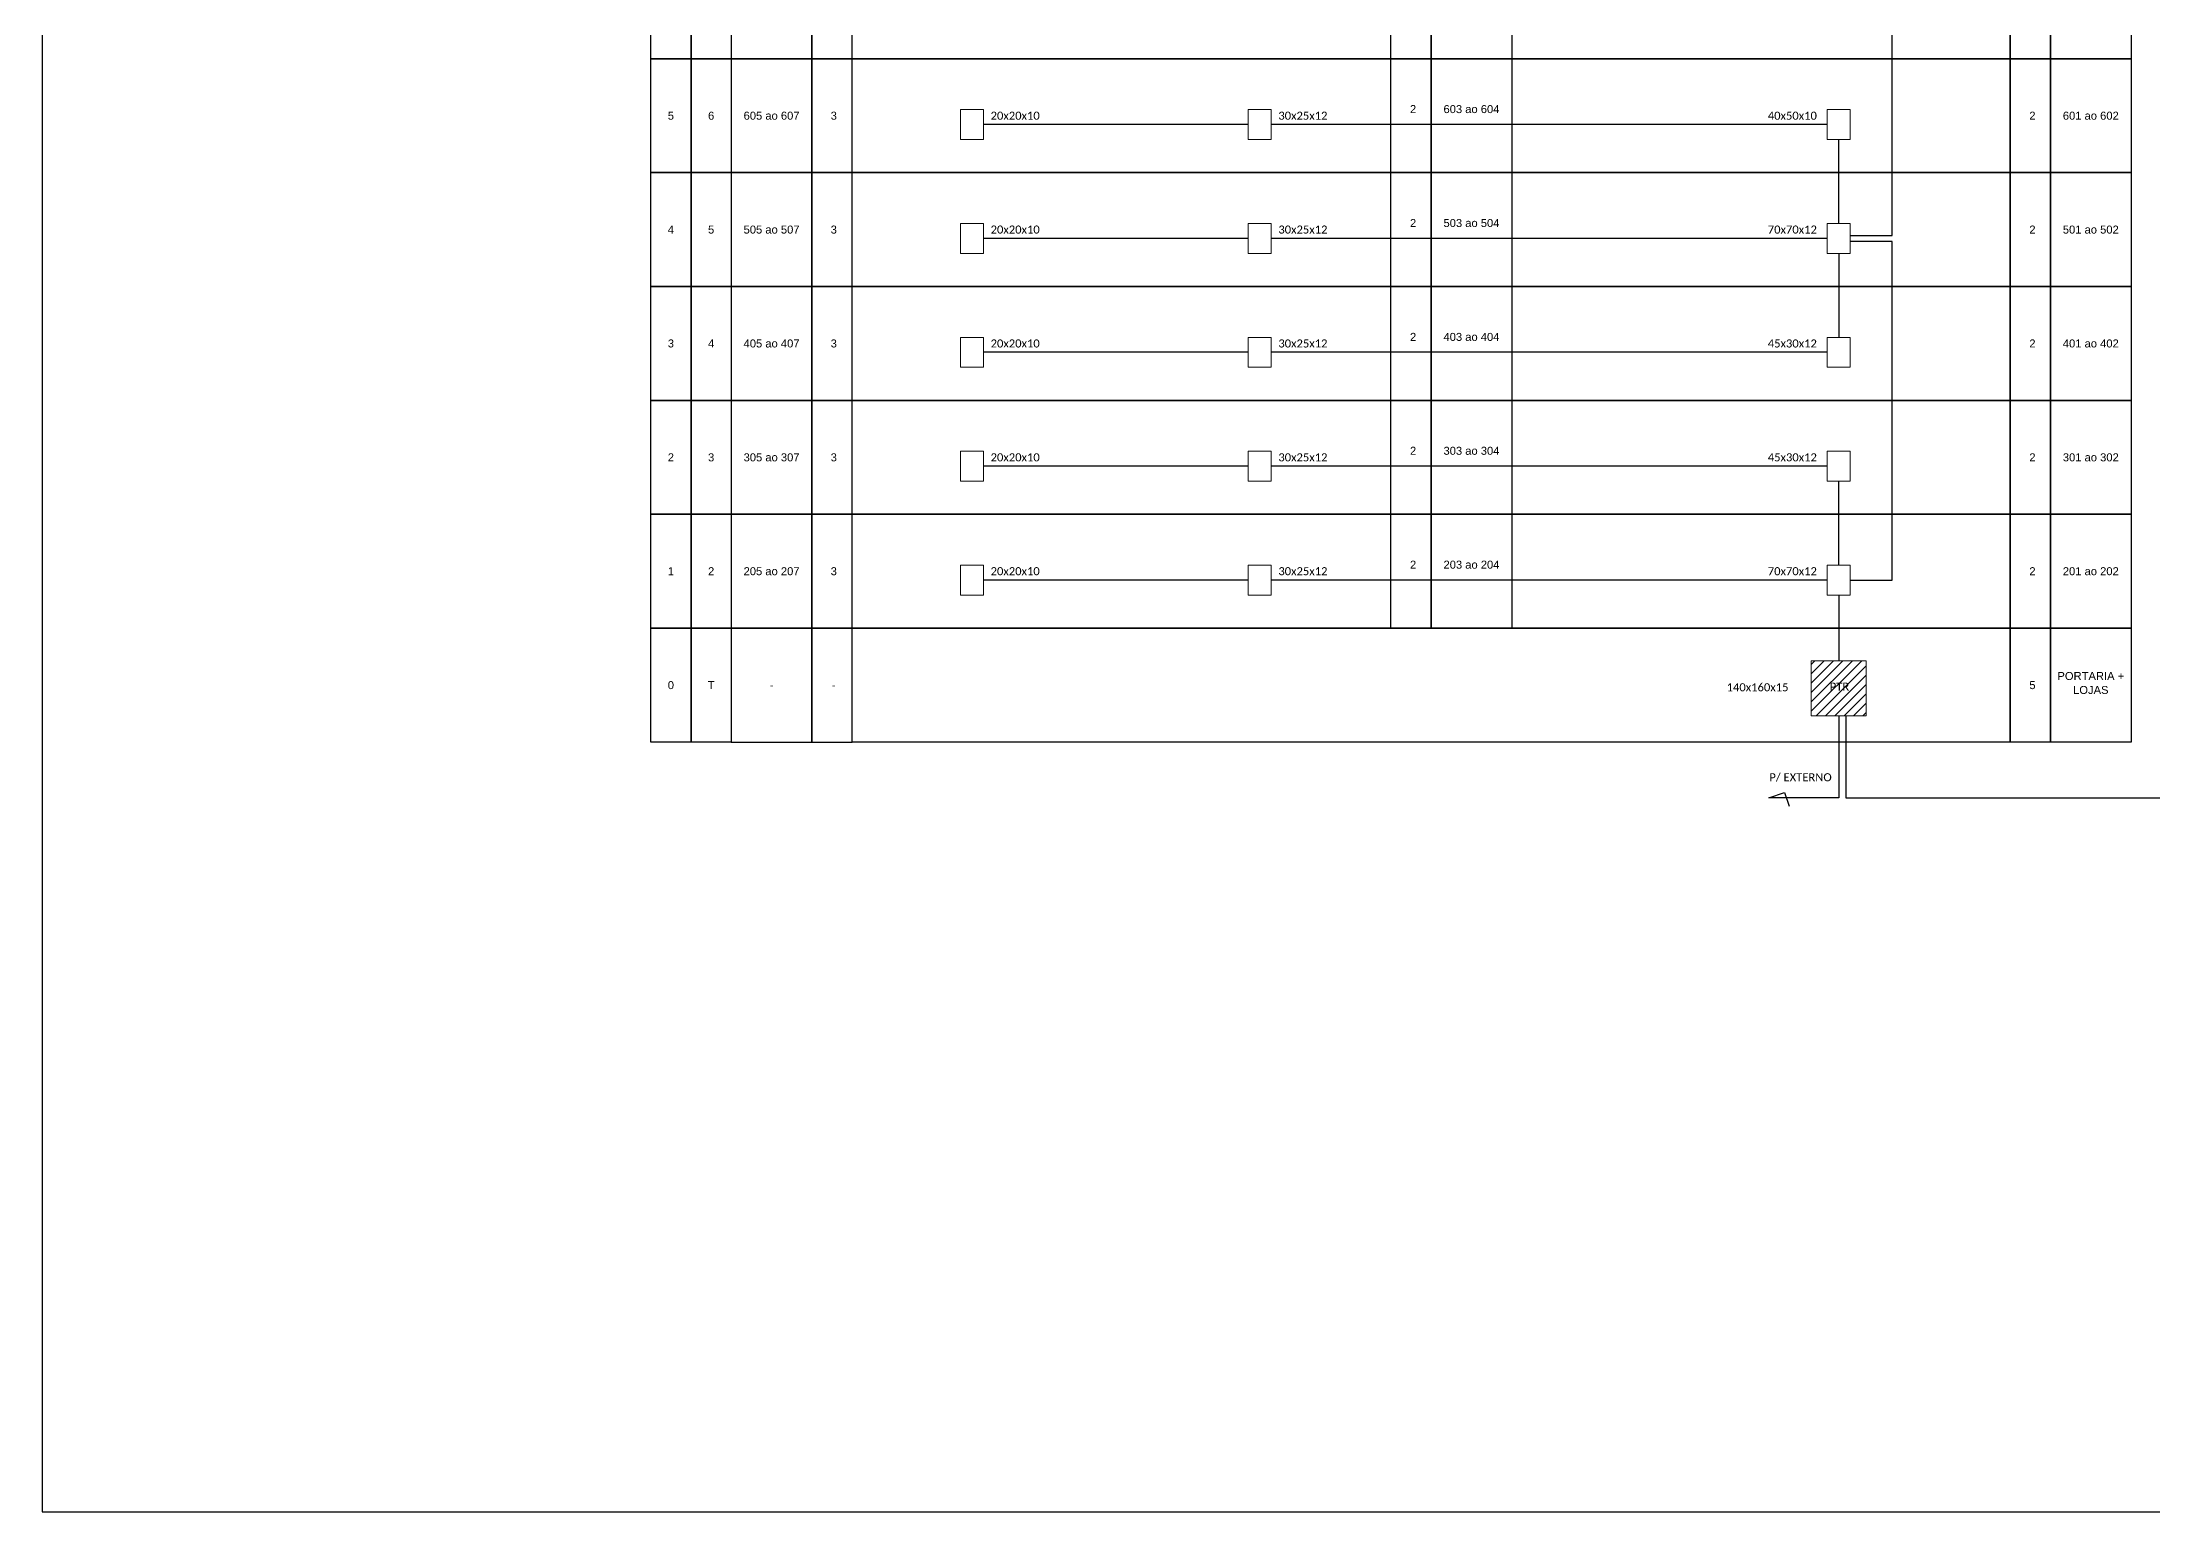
# Model space of a CAD drawing. Extents: x -89 to 2690, y 705 to 1299.
# Drawn here: x 875.2 to 1299.8, y 705 to 1000.8 of the extents above; entities that cross this region are included whole.
import ezdxf
from ezdxf.enums import TextEntityAlignment as Align

# ---------------------------------------------------------------- set-up
doc = ezdxf.new("R2010")
doc.units = 0
doc.styles.add('ARIAL', font='arial.ttf')
doc.styles.add('WMF-Calibri0', font='calibri.ttf')

msp = doc.modelspace()

# ---------------------------------------------------------------- hatches: boundary and pattern name
h = msp.add_hatch()
h.set_pattern_fill('ANSI31', color=5, scale=0.42)
h.set_pattern_definition([(45, (655.7304, 2746.1744), (-0.9429269, 0.9429269), [])])
h.paths.add_polyline_path([(1242.14, 876.29), (1231.07, 876.29), (1231.07, 865.23), (1242.14, 865.23)])
h.paths.add_polyline_path([(1234.39, 869.87), (1239.15, 869.87), (1239.15, 872.31), (1234.39, 872.31)], flags=24)

# ---------------------------------------------------------------- linework, layer by layer
msp.add_lwpolyline([(875.2, 705.02), (1713.77, 705.02), (1713.77, 1299.02), (875.2, 1299.02), (875.2, 705.02)])
at = {"color": 0}
for points in [[(1238.92, 961.89), (1247.32, 961.89), (1247.32, 1030.07), (1238.92, 1030.07)], [(1117.8, 984.23), (1064.55, 984.23)], [(1234.29, 984.23), (1122.43, 984.23)], [(1236.61, 964.32), (1236.61, 981.21)], [(1117.8, 961.31), (1064.55, 961.31)], [(1234.29, 961.31), (1122.43, 961.31)], [(1238.92, 892.55), (1247.32, 892.55), (1247.32, 960.72), (1238.92, 960.72)], [(1236.61, 958.29), (1236.61, 941.4)], [(1117.8, 938.39), (1064.55, 938.39)], [(1234.29, 938.39), (1122.43, 938.39)], [(1117.8, 915.47), (1064.55, 915.47)], [(1234.29, 915.47), (1122.43, 915.47)], [(1236.61, 895.56), (1236.61, 912.45)], [(1117.8, 892.55), (1064.55, 892.55)], [(1234.29, 892.55), (1122.43, 892.55)], [(1236.61, 889.53), (1236.61, 876.29)], [(1236.61, 865.23), (1236.61, 848.72), (1222.55, 848.72)], [(1238.05, 865.23), (1238.05, 848.72), (1402.39, 848.72)], [(1222.55, 848.72), (1225.66, 849.82), (1226.63, 847.06)]]:
    msp.add_lwpolyline(points, dxfattribs=at)
for points in [[(997.62, 1020.4), (1005.72, 1020.4), (1005.72, 997.47), (997.62, 997.47)], [(1005.72, 1020.4), (1013.82, 1020.4), (1013.82, 997.47), (1005.72, 997.47)], [(1030.02, 1020.4), (1013.82, 1020.4), (1013.82, 997.47), (1030.02, 997.47)], [(1038.12, 1020.4), (1030.02, 1020.4), (1030.02, 997.47), (1038.12, 997.47)], [(1038.12, 1020.4), (1271.11, 1020.4), (1271.11, 997.47), (1038.12, 997.47)], [(1146.52, 1020.4), (1154.62, 1020.4), (1154.62, 997.47), (1146.52, 997.47)], [(1154.62, 1020.4), (1170.82, 1020.4), (1170.82, 997.47), (1154.62, 997.47)], [(1271.11, 1020.4), (1279.21, 1020.4), (1279.21, 997.47), (1271.11, 997.47)], [(1279.21, 1020.4), (1295.41, 1020.4), (1295.41, 997.47), (1279.21, 997.47)], [(997.62, 997.47), (1005.72, 997.47), (1005.72, 974.55), (997.62, 974.55)], [(1005.72, 997.47), (1013.82, 997.47), (1013.82, 974.55), (1005.72, 974.55)], [(1030.02, 997.47), (1013.82, 997.47), (1013.82, 974.55), (1030.02, 974.55)], [(1038.12, 997.47), (1030.02, 997.47), (1030.02, 974.55), (1038.12, 974.55)], [(1038.12, 997.47), (1271.11, 997.47), (1271.11, 974.55), (1038.12, 974.55)], [(1146.52, 997.47), (1154.62, 997.47), (1154.62, 974.55), (1146.52, 974.55)], [(1154.62, 997.47), (1170.82, 997.47), (1170.82, 974.55), (1154.62, 974.55)], [(1271.11, 997.47), (1279.21, 997.47), (1279.21, 974.55), (1271.11, 974.55)], [(1279.21, 997.47), (1295.41, 997.47), (1295.41, 974.55), (1279.21, 974.55)], [(997.62, 974.55), (1005.72, 974.55), (1005.72, 951.63), (997.62, 951.63)], [(1005.72, 974.55), (1013.82, 974.55), (1013.82, 951.63), (1005.72, 951.63)], [(1030.02, 974.55), (1013.82, 974.55), (1013.82, 951.63), (1030.02, 951.63)], [(1038.12, 974.55), (1030.02, 974.55), (1030.02, 951.63), (1038.12, 951.63)], [(1038.12, 974.55), (1271.11, 974.55), (1271.11, 951.63), (1038.12, 951.63)], [(1146.52, 974.55), (1154.62, 974.55), (1154.62, 951.63), (1146.52, 951.63)], [(1154.62, 974.55), (1170.82, 974.55), (1170.82, 951.63), (1154.62, 951.63)], [(1271.11, 974.55), (1279.21, 974.55), (1279.21, 951.63), (1271.11, 951.63)], [(1279.21, 974.55), (1295.41, 974.55), (1295.41, 951.63), (1279.21, 951.63)], [(997.62, 951.63), (1005.72, 951.63), (1005.72, 928.71), (997.62, 928.71)], [(1005.72, 951.63), (1013.82, 951.63), (1013.82, 928.71), (1005.72, 928.71)], [(1030.02, 951.63), (1013.82, 951.63), (1013.82, 928.71), (1030.02, 928.71)], [(1038.12, 951.63), (1030.02, 951.63), (1030.02, 928.71), (1038.12, 928.71)], [(1038.12, 951.63), (1271.11, 951.63), (1271.11, 928.71), (1038.12, 928.71)], [(1146.52, 951.63), (1154.62, 951.63), (1154.62, 928.71), (1146.52, 928.71)], [(1154.62, 951.63), (1170.82, 951.63), (1170.82, 928.71), (1154.62, 928.71)], [(1271.11, 951.63), (1279.21, 951.63), (1279.21, 928.71), (1271.11, 928.71)], [(1279.21, 951.63), (1295.41, 951.63), (1295.41, 928.71), (1279.21, 928.71)], [(997.62, 928.71), (1005.72, 928.71), (1005.72, 905.79), (997.62, 905.79)], [(1005.72, 928.71), (1013.82, 928.71), (1013.82, 905.79), (1005.72, 905.79)], [(1030.02, 928.71), (1013.82, 928.71), (1013.82, 905.79), (1030.02, 905.79)], [(1038.12, 928.71), (1030.02, 928.71), (1030.02, 905.79), (1038.12, 905.79)], [(1038.12, 928.71), (1271.11, 928.71), (1271.11, 905.79), (1038.12, 905.79)], [(1146.52, 928.71), (1154.62, 928.71), (1154.62, 905.79), (1146.52, 905.79)], [(1154.62, 928.71), (1170.82, 928.71), (1170.82, 905.79), (1154.62, 905.79)], [(1271.11, 928.71), (1279.21, 928.71), (1279.21, 905.79), (1271.11, 905.79)], [(1279.21, 928.71), (1295.41, 928.71), (1295.41, 905.79), (1279.21, 905.79)], [(997.62, 905.79), (1005.72, 905.79), (1005.72, 882.87), (997.62, 882.87)], [(1005.72, 905.79), (1013.82, 905.79), (1013.82, 882.87), (1005.72, 882.87)], [(1030.02, 905.79), (1013.82, 905.79), (1013.82, 882.87), (1030.02, 882.87)], [(1038.12, 905.79), (1030.02, 905.79), (1030.02, 882.87), (1038.12, 882.87)], [(1038.12, 905.79), (1271.11, 905.79), (1271.11, 882.87), (1038.12, 882.87)], [(1146.52, 905.79), (1154.62, 905.79), (1154.62, 882.87), (1146.52, 882.87)], [(1154.62, 905.79), (1170.82, 905.79), (1170.82, 882.87), (1154.62, 882.87)], [(1271.11, 905.79), (1279.21, 905.79), (1279.21, 882.87), (1271.11, 882.87)], [(1279.21, 905.79), (1295.41, 905.79), (1295.41, 882.87), (1279.21, 882.87)], [(997.62, 882.87), (1005.72, 882.87), (1005.72, 859.95), (997.62, 859.95)], [(1005.72, 882.87), (1013.82, 882.87), (1013.82, 859.95), (1005.72, 859.95)], [(1030.02, 882.87), (1013.82, 882.87), (1013.82, 859.95), (1030.02, 859.95)], [(1038.12, 882.87), (1030.02, 882.87), (1030.02, 859.95), (1038.12, 859.95)], [(1038.12, 882.87), (1271.11, 882.87), (1271.11, 859.95), (1038.12, 859.95)], [(1271.11, 882.87), (1279.21, 882.87), (1279.21, 859.95), (1271.11, 859.95)], [(1279.21, 882.87), (1295.41, 882.87), (1295.41, 859.95), (1279.21, 859.95)]]:
    msp.add_lwpolyline(points, close=True, dxfattribs=at)
at = {"color": 0, "lineweight": 0}
for points in [[(1059.91, 987.25), (1064.55, 987.25), (1064.55, 981.21), (1059.91, 981.21)], [(1117.8, 987.25), (1122.43, 987.25), (1122.43, 981.21), (1117.8, 981.21)], [(1234.29, 987.25), (1238.92, 987.25), (1238.92, 981.21), (1234.29, 981.21)], [(1059.91, 964.32), (1064.55, 964.32), (1064.55, 958.29), (1059.91, 958.29)], [(1117.8, 964.32), (1122.43, 964.32), (1122.43, 958.29), (1117.8, 958.29)], [(1234.29, 964.32), (1238.92, 964.32), (1238.92, 958.29), (1234.29, 958.29)], [(1059.91, 941.4), (1064.55, 941.4), (1064.55, 935.37), (1059.91, 935.37)], [(1117.8, 941.4), (1122.43, 941.4), (1122.43, 935.37), (1117.8, 935.37)], [(1234.29, 941.4), (1238.92, 941.4), (1238.92, 935.37), (1234.29, 935.37)], [(1059.91, 918.48), (1064.55, 918.48), (1064.55, 912.45), (1059.91, 912.45)], [(1117.8, 918.48), (1122.43, 918.48), (1122.43, 912.45), (1117.8, 912.45)], [(1234.29, 918.48), (1238.92, 918.48), (1238.92, 912.45), (1234.29, 912.45)], [(1059.91, 895.56), (1064.55, 895.56), (1064.55, 889.53), (1059.91, 889.53)], [(1117.8, 895.56), (1122.43, 895.56), (1122.43, 889.53), (1117.8, 889.53)], [(1234.29, 895.56), (1238.92, 895.56), (1238.92, 889.53), (1234.29, 889.53)]]:
    msp.add_lwpolyline(points, close=True, dxfattribs=at)
at = {"color": 5, "lineweight": 0}
msp.add_lwpolyline([(1231.07, 876.29), (1242.14, 876.29), (1242.14, 865.23), (1231.07, 865.23)], close=True, dxfattribs=at)

# ---------------------------------------------------------------- texts
at = {"color": 0, "style": 'ARIAL'}
for s, p in [('5', (1001.67, 986.01)), ('6', (1009.77, 986.01)), ('605 ao 607', (1021.92, 986.01)), ('3', (1034.44, 986.01)), ('2', (1150.98, 987.34)), ('603 ao 604', (1162.72, 987.34)), ('2', (1275.57, 986.01)), ('601 ao 602', (1287.31, 986.01)), ('4', (1001.67, 963.09)), ('5', (1009.77, 963.09)), ('505 ao 507', (1021.92, 963.09)), ('3', (1034.44, 963.09)), ('2', (1150.98, 964.41)), ('503 ao 504', (1162.72, 964.41)), ('2', (1275.57, 963.09)), ('501 ao 502', (1287.31, 963.09)), ('3', (1001.67, 940.17)), ('4', (1009.77, 940.17)), ('405 ao 407', (1021.92, 940.17)), ('3', (1034.44, 940.17)), ('2', (1150.98, 941.49)), ('403 ao 404', (1162.72, 941.49)), ('2', (1275.57, 940.17)), ('401 ao 402', (1287.31, 940.17)), ('2', (1001.67, 917.25)), ('3', (1009.77, 917.25)), ('305 ao 307', (1021.92, 917.25)), ('3', (1034.44, 917.25)), ('2', (1150.98, 918.57)), ('303 ao 304', (1162.72, 918.57)), ('2', (1275.57, 917.25)), ('301 ao 302', (1287.31, 917.25)), ('2', (1150.98, 895.65)), ('203 ao 204', (1162.72, 895.65)), ('1', (1001.67, 894.33)), ('2', (1009.77, 894.33)), ('205 ao 207', (1021.92, 894.33)), ('3', (1034.44, 894.33)), ('2', (1275.57, 894.33)), ('201 ao 202', (1287.31, 894.33)), ('0', (1001.67, 871.41)), ('T', (1009.77, 871.41)), ('-', (1021.92, 871.41)), ('-', (1034.44, 871.41)), ('5', (1275.57, 871.41)), ('PORTARIA +', (1287.31, 873.24)), ('LOJAS', (1287.31, 870.43))]:
    msp.add_text(s, height=1.61, dxfattribs=at).set_placement(p, align=Align.MIDDLE_CENTER)
at = {"color": 0, "style": 'WMF-Calibri0'}
for s, p in [('20x20x10', (1065.99, 985.2)), ('30x25x12', (1123.87, 985.2)), ('40x50x10', (1222.33, 985.2)), ('20x20x10', (1065.99, 962.28)), ('30x25x12', (1123.87, 962.28)), ('70x70x12', (1222.33, 962.28)), ('20x20x10', (1065.99, 939.36)), ('30x25x12', (1123.87, 939.36)), ('45x30x12', (1222.33, 939.36)), ('20x20x10', (1065.99, 916.44)), ('30x25x12', (1123.87, 916.44)), ('45x30x12', (1222.33, 916.44)), ('20x20x10', (1065.99, 893.52)), ('30x25x12', (1123.87, 893.52)), ('70x70x12', (1222.33, 893.52)), ('140x160x15', (1214.05, 870.16)), ('P/ EXTERNO', (1222.64, 852.05))]:
    msp.add_text(s, height=1.622, dxfattribs=at).set_placement(p)
at = {"color": 5, "style": 'WMF-Calibri0'}
msp.add_text('PTR', height=1.622, dxfattribs=at).set_placement((1234.79, 870.29))

doc.saveas('drawing.dxf')
